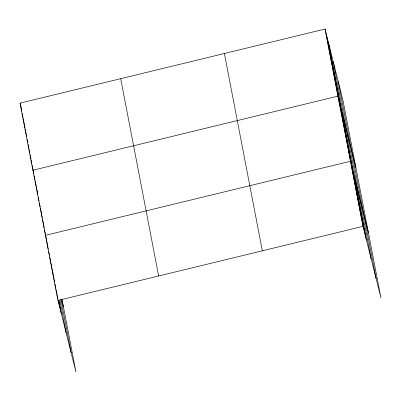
<?xml version="1.0" encoding="UTF-8"?>
<svg xmlns="http://www.w3.org/2000/svg" width="401" height="401" viewBox="0 0 401 401"><rect width="100%" height="100%" fill="white"/><g stroke="black" fill="none" stroke-linecap="round" stroke-linejoin="round"><path stroke-width="0.6" d="M62.045 299.607L75.959 371.953L57.995 300.439L20.05 103.127L325.041 29.047L343.005 100.561L380.95 297.873L362.985 226.359L325.041 29.047M57.995 300.439L362.985 226.359M326.033 34.21L329.442 47.774M327.026 39.368L330.434 52.937M328.018 44.531L331.427 58.095M329.01 49.689L332.419 63.258M330.003 54.852L333.411 68.416M330.995 60.01L334.404 73.578M331.988 65.173L335.396 78.736M332.98 70.33L336.389 83.899M333.973 75.493L337.381 89.057M334.965 80.651L338.374 94.22M335.958 85.814L339.366 99.378M336.95 90.972L340.359 104.541M355.908 167.648L337.943 96.135L32.952 170.214L33.839 173.753M338.985 101.558L342.394 115.127M340.028 106.987L343.436 120.551M341.076 112.41L344.484 125.979M342.118 117.839L345.527 131.403M343.161 123.262L346.569 136.831M344.203 128.691L347.612 142.255M345.246 134.114L348.654 147.683M346.294 139.543L349.697 153.107M347.336 144.967L350.745 158.535M348.379 150.395L351.787 163.959M349.421 155.819L352.83 169.387M368.429 232.76L350.464 161.247L45.473 235.327L46.656 240.044M351.507 166.671L354.915 180.239M352.554 172.099L355.958 185.663M353.597 177.523L357.005 191.092M354.639 182.951L358.048 196.515M355.682 188.375L359.09 201.944M356.725 193.803L360.133 207.367M357.767 199.227L361.176 212.796M358.815 204.655L362.218 218.219M359.857 210.079L363.266 223.648M360.9 215.507L364.308 229.071M361.943 220.931L365.351 234.5M20.05 103.127L21.383 108.435M21.042 108.29L21.784 111.237M22.035 113.448L23.073 117.578M23.027 118.611L24.21 123.328M24.02 123.769L25.057 127.899M25.012 128.932L26.195 133.648M26.005 134.089L26.596 136.45M26.997 139.252L27.885 142.791M27.99 144.41L29.027 148.54M28.982 149.573L29.869 153.112M29.975 154.731L31.012 158.861M30.967 159.894L31.854 163.433M31.96 165.052L33.438 170.951M33.995 175.638L35.032 179.768M35.037 181.067L36.225 185.783M36.08 186.49L37.564 192.39M37.128 191.919L37.864 194.866M38.17 197.342L39.057 200.881M39.213 202.771L40.25 206.901M40.255 208.194L41.443 212.916M41.298 213.623L42.336 217.753M42.341 219.046L43.529 223.768M43.388 224.475L44.275 228.014M44.431 229.898L45.468 234.029M61.483 299.071L63.438 306.84M46.516 240.75L47.849 246.059M47.559 246.179L48.3 249.126M48.601 251.602L49.493 255.141M49.649 257.031L50.686 261.161M50.691 262.454L51.874 267.176M51.734 267.883L53.067 273.191M52.777 273.307L53.965 278.028M53.819 278.735L54.711 282.274M54.862 284.159L55.899 288.289M55.909 289.587L57.092 294.304M58.576 300.204L59.318 303.151M56.952 295.011L57.99 299.141M58.285 300.319L60.361 308.58M338.203 81.438L376.148 278.75M333.251 61.739L371.196 259.046M328.449 42.616L366.394 239.923M224.395 53.493L262.339 250.805M120.696 78.681L158.641 275.993M60.837 299.171L71.152 352.83M59.944 300.57L66.205 333.126M58.736 300.138L61.403 314.003"/></g></svg>
